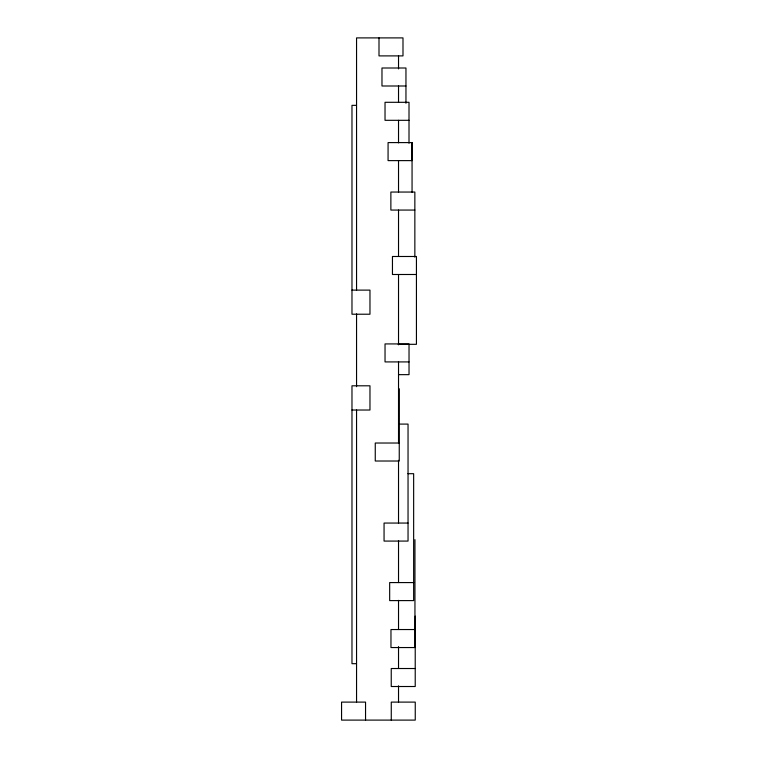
<?xml version="1.0" encoding="UTF-8"?>
<svg xmlns="http://www.w3.org/2000/svg" width="758" height="758" viewBox="0 0 758 758"><rect width="100%" height="100%" fill="white"/><g stroke="black" fill="none" stroke-linecap="round" stroke-linejoin="round"><path stroke-width="1.14" d="M412.058 142.599L412.058 160.62L388.068 160.62L388.077 142.599L412.058 142.599L412.058 192.257M405.956 85.995L381.975 85.995L381.975 68.002L405.956 68.002L405.956 103.259M356.478 105.353L351.977 105.353L351.977 314.219L369.97 314.219L369.97 290.115L351.977 290.115M409.007 120.314L385.026 120.314L385.026 102.302L409.007 102.302L409.007 143.234M414.853 210.061L390.872 210.061L390.872 192.049L414.853 192.049L414.853 257.142M416.436 274.491L392.454 274.491L392.454 256.488L416.436 256.488L416.436 344.312L398.168 344.312M409.026 361.917L385.036 361.917L385.036 343.924L409.026 343.924L409.026 374.651L398.746 374.651M351.977 410.021L369.97 410.021L369.97 385.803L351.977 385.803L351.977 663.686L356.478 663.686M398.907 424.092L408.041 424.092L408.041 541.079L384.06 541.079L384.06 523.058L408.041 523.058M399.248 443.023L375.257 443.023L375.257 461.016L399.248 461.016L399.248 388.769M407.946 473.693L413.65 473.693L413.65 600.601L389.669 600.601L389.669 582.58L413.65 582.58M414.948 629.538L390.967 629.538L390.967 647.55L414.948 647.55L414.948 539.658M415.223 668.518L391.242 668.518L391.242 686.511L415.223 686.511L415.223 616.112M398.528 55.893L398.528 68.912M398.528 85.995L398.528 102.358M398.528 120.314L398.528 142.874M398.528 160.62L398.528 192.21M398.528 210.061L398.528 256.488M398.528 274.491L398.528 344.833M398.528 361.917L398.528 443.023M398.528 460.305L398.528 523.058M398.528 540.53L398.528 582.58M398.528 600.336L398.528 629.538M398.528 646.593L398.528 668.518M398.528 685.819L398.528 702.107M391.27 720.1L391.27 702.107L415.251 702.107L415.251 720.1L341.564 720.1L341.564 702.107L365.546 702.107L365.546 720.1M379 37.9L379 55.893L402.991 55.893L402.991 37.9L356.554 37.9L356.554 290.115M356.554 313.869L356.554 386.694M356.554 410.021L356.554 702.107"/></g></svg>
